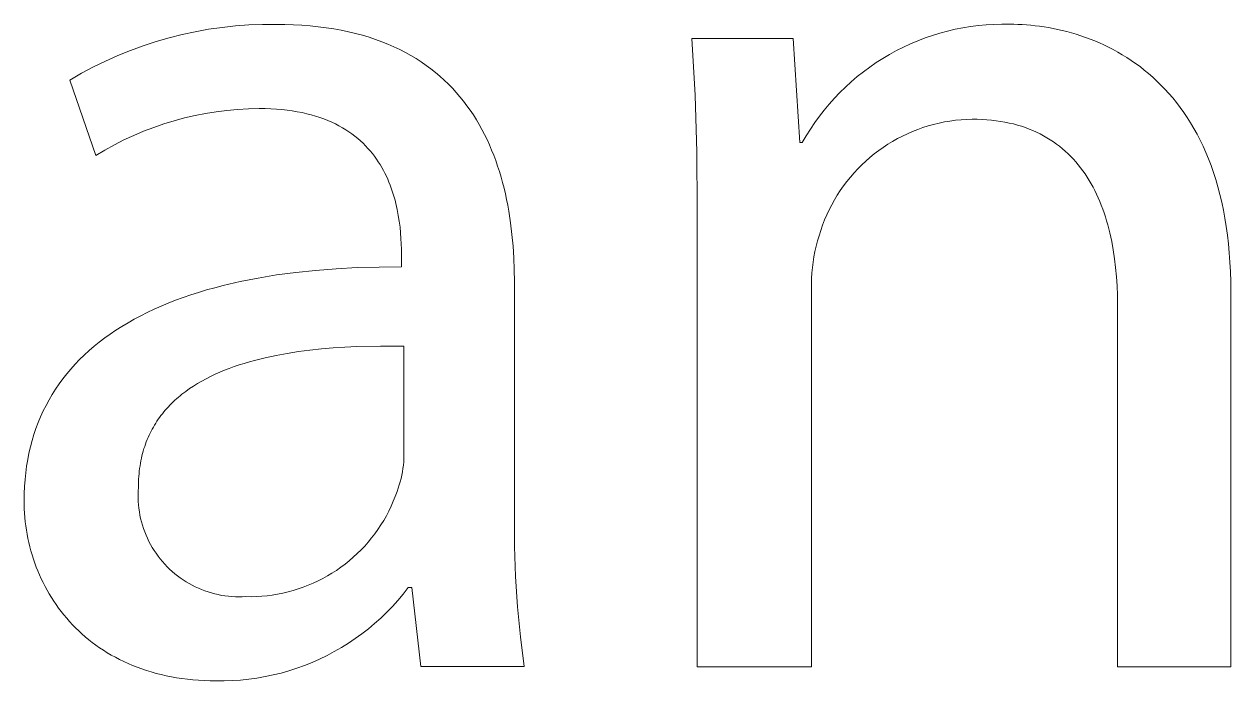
# Model space of a CAD drawing. Header units: millimetres. Extents: x 0 to 4030, y 0 to 2816.
# Drawn here: x 3254.8 to 3292.36, y 67.08 to 87.5 of the extents above; entities that cross this region are included whole.
import ezdxf

# ---------------------------------------------------------------- set-up
doc = ezdxf.new("R2010")
doc.units = ezdxf.units.MM
doc.header["$MEASUREMENT"] = 0
doc.layers.add('Domyślny', color=7, linetype='Continuous', true_color=0x000000)

msp = doc.modelspace()

# ---------------------------------------------------------------- linework, layer by layer
at = {"layer": 'Domyślny', "color": 18, "lineweight": 15, "true_color": 0x000000}
for p, q in [((3259.305, 87.077), (3259.713, 87.18)), ((3259.713, 87.18), (3260.124, 87.268)), ((3260.124, 87.268), (3260.539, 87.342)), ((3260.539, 87.342), (3260.955, 87.402)), ((3260.955, 87.402), (3261.373, 87.447)), ((3261.373, 87.447), (3261.793, 87.478)), ((3261.793, 87.478), (3262.213, 87.494)), ((3262.213, 87.494), (3262.634, 87.495)), ((3262.634, 87.495), (3262.91, 87.493)), ((3262.91, 87.493), (3263.179, 87.484)), ((3263.179, 87.484), (3263.442, 87.469)), ((3263.442, 87.469), (3263.699, 87.449)), ((3263.699, 87.449), (3263.949, 87.423)), ((3263.949, 87.423), (3264.193, 87.391)), ((3264.193, 87.391), (3264.431, 87.355)), ((3264.431, 87.355), (3264.663, 87.313)), ((3264.663, 87.313), (3264.889, 87.265)), ((3264.889, 87.265), (3265.109, 87.213)), ((3265.109, 87.213), (3265.323, 87.155)), ((3265.323, 87.155), (3265.531, 87.093)), ((3282.837, 87.072), (3283.068, 87.151)), ((3283.068, 87.151), (3283.301, 87.222)), ((3283.301, 87.222), (3283.537, 87.286)), ((3283.537, 87.286), (3283.775, 87.341)), ((3283.775, 87.341), (3284.014, 87.388)), ((3284.014, 87.388), (3284.255, 87.428)), ((3284.255, 87.428), (3284.497, 87.458)), ((3284.497, 87.458), (3284.74, 87.481)), ((3284.74, 87.481), (3284.983, 87.496)), ((3284.983, 87.496), (3285.227, 87.502)), ((3285.227, 87.502), (3285.471, 87.5)), ((3285.471, 87.5), (3285.599, 87.498)), ((3285.599, 87.498), (3285.728, 87.495)), ((3285.728, 87.495), (3285.86, 87.488)), ((3285.86, 87.488), (3285.993, 87.48)), ((3285.993, 87.48), (3286.128, 87.468)), ((3286.128, 87.468), (3286.265, 87.454)), ((3286.265, 87.454), (3286.403, 87.437)), ((3286.403, 87.437), (3286.542, 87.417)), ((3286.542, 87.417), (3286.682, 87.394)), ((3286.682, 87.394), (3286.823, 87.367)), ((3286.823, 87.367), (3286.965, 87.338)), ((3286.965, 87.338), (3287.108, 87.306)), ((3287.108, 87.306), (3287.252, 87.27)), ((3287.252, 87.27), (3287.396, 87.23)), ((3287.396, 87.23), (3287.54, 87.188)), ((3287.54, 87.188), (3287.685, 87.141)), ((3287.685, 87.141), (3287.83, 87.091)), ((3258.106, 86.686), (3258.501, 86.83)), ((3258.501, 86.83), (3258.901, 86.961)), ((3258.901, 86.961), (3259.305, 87.077)), ((3265.531, 87.093), (3265.734, 87.026)), ((3265.734, 87.026), (3265.93, 86.954)), ((3265.93, 86.954), (3266.121, 86.878)), ((3266.121, 86.878), (3266.307, 86.797)), ((3266.307, 86.797), (3266.487, 86.711)), ((3275.678, 85.291), (3275.58, 87.057)), ((3275.58, 87.057), (3278.734, 87.057)), ((3278.734, 87.057), (3278.936, 83.822)), ((3281.945, 86.678), (3282.163, 86.787)), ((3282.163, 86.787), (3282.385, 86.89)), ((3282.385, 86.89), (3282.609, 86.985)), ((3282.609, 86.985), (3282.837, 87.072)), ((3287.83, 87.091), (3287.975, 87.038)), ((3287.975, 87.038), (3288.119, 86.98)), ((3288.119, 86.98), (3288.263, 86.919)), ((3288.263, 86.919), (3288.407, 86.854)), ((3288.407, 86.854), (3288.551, 86.784)), ((3288.551, 86.784), (3288.693, 86.711)), ((3257.332, 86.356), (3257.716, 86.528)), ((3257.716, 86.528), (3258.106, 86.686)), ((3266.487, 86.711), (3266.662, 86.622)), ((3266.662, 86.622), (3266.831, 86.528)), ((3266.831, 86.528), (3266.995, 86.43)), ((3266.995, 86.43), (3267.154, 86.328)), ((3281.316, 86.305), (3281.521, 86.436)), ((3281.521, 86.436), (3281.731, 86.561)), ((3281.731, 86.561), (3281.945, 86.678)), ((3288.693, 86.711), (3288.835, 86.633)), ((3288.835, 86.633), (3288.976, 86.551)), ((3288.976, 86.551), (3289.116, 86.465)), ((3289.116, 86.465), (3289.255, 86.374)), ((3256.583, 85.974), (3256.954, 86.172)), ((3256.954, 86.172), (3257.332, 86.356)), ((3267.154, 86.328), (3267.308, 86.221)), ((3267.308, 86.221), (3267.457, 86.112)), ((3267.457, 86.112), (3267.6, 85.998)), ((3280.727, 85.87), (3280.919, 86.021)), ((3280.919, 86.021), (3281.115, 86.166)), ((3281.115, 86.166), (3281.316, 86.305)), ((3289.255, 86.374), (3289.392, 86.279)), ((3289.392, 86.279), (3289.528, 86.18)), ((3289.528, 86.18), (3289.662, 86.075)), ((3289.662, 86.075), (3289.795, 85.966)), ((3256.219, 85.764), (3256.583, 85.974)), ((3257.024, 83.416), (3256.219, 85.764)), ((3267.6, 85.998), (3267.739, 85.881)), ((3267.739, 85.881), (3267.873, 85.76)), ((3267.873, 85.76), (3268.002, 85.636)), ((3280.361, 85.547), (3280.542, 85.712)), ((3280.542, 85.712), (3280.727, 85.87)), ((3289.795, 85.966), (3289.925, 85.852)), ((3289.925, 85.852), (3290.054, 85.733)), ((3290.054, 85.733), (3290.181, 85.609)), ((3268.002, 85.636), (3268.127, 85.508)), ((3268.127, 85.508), (3268.247, 85.377)), ((3268.247, 85.377), (3268.362, 85.243)), ((3275.732, 83.524), (3275.678, 85.291)), ((3280.018, 85.201), (3280.186, 85.377)), ((3280.186, 85.377), (3280.361, 85.547)), ((3290.181, 85.609), (3290.305, 85.481)), ((3290.305, 85.481), (3290.427, 85.347)), ((3290.427, 85.347), (3290.547, 85.207)), ((3268.362, 85.243), (3268.473, 85.106)), ((3268.473, 85.106), (3268.579, 84.966)), ((3268.579, 84.966), (3268.681, 84.823)), ((3279.698, 84.832), (3279.855, 85.019)), ((3279.855, 85.019), (3280.018, 85.201)), ((3290.547, 85.207), (3290.664, 85.063)), ((3290.664, 85.063), (3290.778, 84.913)), ((3290.778, 84.913), (3290.889, 84.758)), ((3259.789, 84.587), (3259.466, 84.5)), ((3260.115, 84.662), (3259.789, 84.587)), ((3260.444, 84.727), (3260.115, 84.662)), ((3260.775, 84.78), (3260.444, 84.727)), ((3261.107, 84.822), (3260.775, 84.78)), ((3261.441, 84.852), (3261.107, 84.822)), ((3261.775, 84.871), (3261.441, 84.852)), ((3262.11, 84.878), (3261.775, 84.871)), ((3262.294, 84.876), (3262.11, 84.878)), ((3262.474, 84.87), (3262.294, 84.876)), ((3262.648, 84.86), (3262.474, 84.87)), ((3262.817, 84.845), (3262.648, 84.86)), ((3262.981, 84.827), (3262.817, 84.845)), ((3263.14, 84.805), (3262.981, 84.827)), ((3263.295, 84.779), (3263.14, 84.805)), ((3263.445, 84.75), (3263.295, 84.779)), ((3263.59, 84.717), (3263.445, 84.75)), ((3263.731, 84.681), (3263.59, 84.717)), ((3263.867, 84.642), (3263.731, 84.681)), ((3263.999, 84.599), (3263.867, 84.642)), ((3264.126, 84.553), (3263.999, 84.599)), ((3264.25, 84.505), (3264.126, 84.553)), ((3268.681, 84.823), (3268.778, 84.677)), ((3268.778, 84.677), (3268.872, 84.529)), ((3268.872, 84.529), (3268.961, 84.378)), ((3279.405, 84.442), (3279.548, 84.639)), ((3279.548, 84.639), (3279.698, 84.832)), ((3283.785, 84.513), (3283.614, 84.49)), ((3283.958, 84.53), (3283.785, 84.513)), ((3284.131, 84.542), (3283.958, 84.53)), ((3284.304, 84.547), (3284.131, 84.542)), ((3284.459, 84.545), (3284.304, 84.547)), ((3284.611, 84.539), (3284.459, 84.545)), ((3284.76, 84.53), (3284.611, 84.539)), ((3284.905, 84.517), (3284.76, 84.53)), ((3285.048, 84.5), (3284.905, 84.517)), ((3290.889, 84.758), (3290.997, 84.597)), ((3290.997, 84.597), (3291.102, 84.43)), ((3258.516, 84.172), (3258.207, 84.042)), ((3258.829, 84.292), (3258.516, 84.172)), ((3259.145, 84.401), (3258.829, 84.292)), ((3259.466, 84.5), (3259.145, 84.401)), ((3264.369, 84.453), (3264.25, 84.505)), ((3264.484, 84.398), (3264.369, 84.453)), ((3264.595, 84.341), (3264.484, 84.398)), ((3264.701, 84.281), (3264.595, 84.341)), ((3264.804, 84.219), (3264.701, 84.281)), ((3264.904, 84.154), (3264.804, 84.219)), ((3264.999, 84.087), (3264.904, 84.154)), ((3268.961, 84.378), (3269.046, 84.224)), ((3269.046, 84.224), (3269.127, 84.068)), ((3279.139, 84.033), (3279.268, 84.24)), ((3279.268, 84.24), (3279.405, 84.442)), ((3282.449, 84.165), (3282.29, 84.096)), ((3282.61, 84.228), (3282.449, 84.165)), ((3282.773, 84.286), (3282.61, 84.228)), ((3282.938, 84.338), (3282.773, 84.286)), ((3283.105, 84.385), (3282.938, 84.338)), ((3283.273, 84.426), (3283.105, 84.385)), ((3283.443, 84.461), (3283.273, 84.426)), ((3283.614, 84.49), (3283.443, 84.461)), ((3285.187, 84.48), (3285.048, 84.5)), ((3285.324, 84.456), (3285.187, 84.48)), ((3285.458, 84.428), (3285.324, 84.456)), ((3285.588, 84.398), (3285.458, 84.428)), ((3285.716, 84.363), (3285.588, 84.398)), ((3285.84, 84.326), (3285.716, 84.363)), ((3285.962, 84.285), (3285.84, 84.326)), ((3286.081, 84.24), (3285.962, 84.285)), ((3286.197, 84.193), (3286.081, 84.24)), ((3286.31, 84.142), (3286.197, 84.193)), ((3286.42, 84.089), (3286.31, 84.142)), ((3291.102, 84.43), (3291.204, 84.258)), ((3291.204, 84.258), (3291.303, 84.08)), ((3257.903, 83.901), (3257.605, 83.749)), ((3258.207, 84.042), (3257.903, 83.901)), ((3265.091, 84.017), (3264.999, 84.087)), ((3265.179, 83.946), (3265.091, 84.017)), ((3265.263, 83.872), (3265.179, 83.946)), ((3265.344, 83.797), (3265.263, 83.872)), ((3265.422, 83.719), (3265.344, 83.797)), ((3269.127, 84.068), (3269.205, 83.91)), ((3269.205, 83.91), (3269.278, 83.75)), ((3278.936, 83.822), (3279.016, 83.822)), ((3279.016, 83.822), (3279.139, 84.033)), ((3281.681, 83.767), (3281.536, 83.671)), ((3281.829, 83.857), (3281.681, 83.767)), ((3281.979, 83.942), (3281.829, 83.857)), ((3282.133, 84.021), (3281.979, 83.942)), ((3282.29, 84.096), (3282.133, 84.021)), ((3286.528, 84.032), (3286.42, 84.089)), ((3286.632, 83.972), (3286.528, 84.032)), ((3286.734, 83.909), (3286.632, 83.972)), ((3286.834, 83.844), (3286.734, 83.909)), ((3286.93, 83.775), (3286.834, 83.844)), ((3287.024, 83.704), (3286.93, 83.775)), ((3291.303, 84.08), (3291.398, 83.897)), ((3291.398, 83.897), (3291.489, 83.707)), ((3257.311, 83.587), (3257.024, 83.416)), ((3257.605, 83.749), (3257.311, 83.587)), ((3265.496, 83.64), (3265.422, 83.719)), ((3265.567, 83.559), (3265.496, 83.64)), ((3265.635, 83.477), (3265.567, 83.559)), ((3265.699, 83.393), (3265.635, 83.477)), ((3265.761, 83.308), (3265.699, 83.393)), ((3269.278, 83.75), (3269.348, 83.587)), ((3269.348, 83.587), (3269.413, 83.423)), ((3269.413, 83.423), (3269.475, 83.257)), ((3275.741, 81.756), (3275.732, 83.524)), ((3281.257, 83.467), (3281.122, 83.357)), ((3281.394, 83.571), (3281.257, 83.467)), ((3281.536, 83.671), (3281.394, 83.571)), ((3287.115, 83.63), (3287.024, 83.704)), ((3287.203, 83.553), (3287.115, 83.63)), ((3287.289, 83.473), (3287.203, 83.553)), ((3287.372, 83.391), (3287.289, 83.473)), ((3287.453, 83.306), (3287.372, 83.391)), ((3291.489, 83.707), (3291.576, 83.511)), ((3291.576, 83.511), (3291.66, 83.31)), ((3265.819, 83.221), (3265.761, 83.308)), ((3265.875, 83.133), (3265.819, 83.221)), ((3265.928, 83.045), (3265.875, 83.133)), ((3265.978, 82.955), (3265.928, 83.045)), ((3269.475, 83.257), (3269.534, 83.088)), ((3269.534, 83.088), (3269.589, 82.919)), ((3280.866, 83.124), (3280.744, 83.002)), ((3280.992, 83.243), (3280.866, 83.124)), ((3281.122, 83.357), (3280.992, 83.243)), ((3287.531, 83.218), (3287.453, 83.306)), ((3287.607, 83.129), (3287.531, 83.218)), ((3287.68, 83.036), (3287.607, 83.129)), ((3287.75, 82.941), (3287.68, 83.036)), ((3291.66, 83.31), (3291.739, 83.102)), ((3291.739, 83.102), (3291.814, 82.888)), ((3266.025, 82.864), (3265.978, 82.955)), ((3266.07, 82.773), (3266.025, 82.864)), ((3266.112, 82.68), (3266.07, 82.773)), ((3266.151, 82.588), (3266.112, 82.68)), ((3269.589, 82.919), (3269.641, 82.747)), ((3269.641, 82.747), (3269.689, 82.574)), ((3280.512, 82.744), (3280.403, 82.609)), ((3280.626, 82.875), (3280.512, 82.744)), ((3280.744, 83.002), (3280.626, 82.875)), ((3287.818, 82.844), (3287.75, 82.941)), ((3287.884, 82.745), (3287.818, 82.844)), ((3287.947, 82.643), (3287.884, 82.745)), ((3288.008, 82.539), (3287.947, 82.643)), ((3291.814, 82.888), (3291.885, 82.667)), ((3291.885, 82.667), (3291.952, 82.441)), ((3266.189, 82.494), (3266.151, 82.588)), ((3266.223, 82.401), (3266.189, 82.494)), ((3266.256, 82.307), (3266.223, 82.401)), ((3266.286, 82.213), (3266.256, 82.307)), ((3269.689, 82.574), (3269.733, 82.4)), ((3269.733, 82.4), (3269.775, 82.224)), ((3280.2, 82.329), (3280.105, 82.184)), ((3280.299, 82.471), (3280.2, 82.329)), ((3280.403, 82.609), (3280.299, 82.471)), ((3288.066, 82.433), (3288.008, 82.539)), ((3288.122, 82.325), (3288.066, 82.433)), ((3288.176, 82.215), (3288.122, 82.325)), ((3291.952, 82.441), (3292.014, 82.207)), ((3266.315, 82.118), (3266.286, 82.213)), ((3266.341, 82.024), (3266.315, 82.118)), ((3266.365, 81.93), (3266.341, 82.024)), ((3266.387, 81.836), (3266.365, 81.93)), ((3269.775, 82.224), (3269.813, 82.047)), ((3269.813, 82.047), (3269.849, 81.869)), ((3279.932, 81.884), (3279.853, 81.73)), ((3280.016, 82.035), (3279.932, 81.884)), ((3280.105, 82.184), (3280.016, 82.035)), ((3288.227, 82.102), (3288.176, 82.215)), ((3288.277, 81.988), (3288.227, 82.102)), ((3288.323, 81.872), (3288.277, 81.988)), ((3292.014, 82.207), (3292.071, 81.968)), ((3292.071, 81.968), (3292.123, 81.721)), ((3266.407, 81.742), (3266.387, 81.836)), ((3266.443, 81.555), (3266.407, 81.742)), ((3266.472, 81.371), (3266.443, 81.555)), ((3269.849, 81.869), (3269.881, 81.69)), ((3269.881, 81.69), (3269.936, 81.329)), ((3275.741, 67.516), (3275.741, 81.756)), ((3279.779, 81.573), (3279.711, 81.414)), ((3279.853, 81.73), (3279.779, 81.573)), ((3288.368, 81.754), (3288.323, 81.872)), ((3288.41, 81.634), (3288.368, 81.754)), ((3288.451, 81.512), (3288.41, 81.634)), ((3288.489, 81.389), (3288.451, 81.512)), ((3292.123, 81.721), (3292.171, 81.468)), ((3266.495, 81.19), (3266.472, 81.371)), ((3266.512, 81.012), (3266.495, 81.19)), ((3269.936, 81.329), (3269.981, 80.966)), ((3279.648, 81.252), (3279.591, 81.089)), ((3279.711, 81.414), (3279.648, 81.252)), ((3288.524, 81.264), (3288.489, 81.389)), ((3288.558, 81.137), (3288.524, 81.264)), ((3288.59, 81.008), (3288.558, 81.137)), ((3292.171, 81.468), (3292.213, 81.208)), ((3292.213, 81.208), (3292.25, 80.941)), ((3266.525, 80.84), (3266.512, 81.012)), ((3266.533, 80.672), (3266.525, 80.84)), ((3269.981, 80.966), (3270.014, 80.6)), ((3279.491, 80.762), (3279.448, 80.598)), ((3279.539, 80.923), (3279.491, 80.762)), ((3279.591, 81.089), (3279.539, 80.923)), ((3288.619, 80.878), (3288.59, 81.008)), ((3288.647, 80.747), (3288.619, 80.878)), ((3292.25, 80.941), (3292.282, 80.668)), ((3266.538, 80.51), (3266.533, 80.672)), ((3266.539, 80.356), (3266.538, 80.51)), ((3270.014, 80.6), (3270.037, 80.232)), ((3279.411, 80.434), (3279.378, 80.268)), ((3279.448, 80.598), (3279.411, 80.434)), ((3288.695, 80.48), (3288.647, 80.747)), ((3288.736, 80.207), (3288.695, 80.48)), ((3292.282, 80.668), (3292.308, 80.387)), ((3292.308, 80.387), (3292.329, 80.099)), ((3266.539, 79.953), (3266.539, 80.356)), ((3270.037, 80.232), (3270.051, 79.865)), ((3279.351, 80.101), (3279.33, 79.934)), ((3279.378, 80.268), (3279.351, 80.101)), ((3288.769, 79.93), (3288.736, 80.207)), ((3292.329, 80.099), (3292.344, 79.804)), ((3262.078, 79.607), (3262.654, 79.702)), ((3262.654, 79.702), (3263.251, 79.781)), ((3263.251, 79.781), (3263.869, 79.846)), ((3263.869, 79.846), (3264.506, 79.896)), ((3264.506, 79.896), (3265.164, 79.93)), ((3265.164, 79.93), (3265.842, 79.949)), ((3265.842, 79.949), (3266.539, 79.953)), ((3270.051, 79.865), (3270.055, 79.497)), ((3279.314, 79.766), (3279.303, 79.597)), ((3279.33, 79.934), (3279.314, 79.766)), ((3288.795, 79.647), (3288.769, 79.93)), ((3288.812, 79.361), (3288.795, 79.647)), ((3292.344, 79.804), (3292.353, 79.502)), ((3260.473, 79.236), (3260.728, 79.307)), ((3260.728, 79.307), (3260.987, 79.374)), ((3260.987, 79.374), (3261.522, 79.498)), ((3261.522, 79.498), (3262.078, 79.607)), ((3270.055, 79.497), (3270.055, 72.196)), ((3279.303, 79.597), (3279.298, 79.428)), ((3279.298, 79.428), (3279.298, 79.259)), ((3279.298, 79.259), (3279.298, 67.516)), ((3288.823, 79.07), (3288.812, 79.361)), ((3292.353, 79.502), (3292.356, 79.192)), ((3259.281, 78.827), (3259.509, 78.916)), ((3259.509, 78.916), (3259.742, 79.001)), ((3259.742, 79.001), (3259.98, 79.083)), ((3259.98, 79.083), (3260.224, 79.161)), ((3260.224, 79.161), (3260.473, 79.236)), ((3288.827, 78.776), (3288.823, 79.07)), ((3292.356, 79.192), (3292.356, 67.516)), ((3258.424, 78.435), (3258.63, 78.538)), ((3258.63, 78.538), (3258.842, 78.638)), ((3258.842, 78.638), (3259.059, 78.734)), ((3259.059, 78.734), (3259.281, 78.827)), ((3288.827, 67.516), (3288.827, 78.776)), ((3257.839, 78.104), (3258.029, 78.218)), ((3258.029, 78.218), (3258.224, 78.328)), ((3258.224, 78.328), (3258.424, 78.435)), ((3257.303, 77.743), (3257.476, 77.867)), ((3257.476, 77.867), (3257.655, 77.987)), ((3257.655, 77.987), (3257.839, 78.104)), ((3256.818, 77.35), (3256.974, 77.484)), ((3256.974, 77.484), (3257.136, 77.615)), ((3257.136, 77.615), (3257.303, 77.743)), ((3264.052, 77.402), (3263.691, 77.364)), ((3264.416, 77.433), (3264.052, 77.402)), ((3264.783, 77.457), (3264.416, 77.433)), ((3265.151, 77.474), (3264.783, 77.457)), ((3265.887, 77.489), (3265.151, 77.474)), ((3266.619, 77.484), (3265.887, 77.489)), ((3266.619, 74.102), (3266.619, 77.484)), ((3256.384, 76.926), (3256.523, 77.071)), ((3256.523, 77.071), (3256.668, 77.212)), ((3256.668, 77.212), (3256.818, 77.35)), ((3261.806, 77.002), (3261.646, 76.955)), ((3261.968, 77.047), (3261.806, 77.002)), ((3262.299, 77.128), (3261.968, 77.047)), ((3262.638, 77.201), (3262.299, 77.128)), ((3262.983, 77.264), (3262.638, 77.201)), ((3263.335, 77.318), (3262.983, 77.264)), ((3263.691, 77.364), (3263.335, 77.318)), ((3256, 76.472), (3256.122, 76.627)), ((3256.122, 76.627), (3256.25, 76.778)), ((3256.25, 76.778), (3256.384, 76.926)), ((3260.885, 76.678), (3260.741, 76.614)), ((3261.031, 76.739), (3260.885, 76.678)), ((3261.181, 76.797), (3261.031, 76.739)), ((3261.334, 76.852), (3261.181, 76.797)), ((3261.489, 76.905), (3261.334, 76.852)), ((3261.646, 76.955), (3261.489, 76.905)), ((3255.774, 76.153), (3255.884, 76.314)), ((3255.884, 76.314), (3256, 76.472)), ((3260.069, 76.25), (3259.945, 76.168)), ((3260.197, 76.329), (3260.069, 76.25)), ((3260.328, 76.405), (3260.197, 76.329)), ((3260.462, 76.478), (3260.328, 76.405)), ((3260.6, 76.548), (3260.462, 76.478)), ((3260.741, 76.614), (3260.6, 76.548)), ((3255.57, 75.82), (3255.669, 75.988)), ((3255.669, 75.988), (3255.774, 76.153)), ((3259.597, 75.902), (3259.542, 75.854)), ((3259.652, 75.948), (3259.597, 75.902)), ((3259.709, 75.994), (3259.652, 75.948)), ((3259.825, 76.083), (3259.709, 75.994)), ((3259.945, 76.168), (3259.825, 76.083)), ((3255.39, 75.474), (3255.477, 75.649)), ((3255.477, 75.649), (3255.57, 75.82)), ((3259.19, 75.499), (3259.144, 75.444)), ((3259.237, 75.552), (3259.19, 75.499)), ((3259.285, 75.605), (3259.237, 75.552)), ((3259.334, 75.656), (3259.285, 75.605)), ((3259.385, 75.707), (3259.334, 75.656)), ((3259.436, 75.757), (3259.385, 75.707)), ((3259.489, 75.806), (3259.436, 75.757)), ((3259.542, 75.854), (3259.489, 75.806)), ((3255.233, 75.115), (3255.309, 75.296)), ((3255.309, 75.296), (3255.39, 75.474)), ((3258.931, 75.158), (3258.892, 75.098)), ((3258.971, 75.217), (3258.931, 75.158)), ((3259.013, 75.275), (3258.971, 75.217)), ((3259.055, 75.333), (3259.013, 75.275)), ((3259.099, 75.389), (3259.055, 75.333)), ((3259.144, 75.444), (3259.099, 75.389)), ((3255.1, 74.743), (3255.164, 74.931)), ((3255.164, 74.931), (3255.233, 75.115)), ((3258.716, 74.784), (3258.685, 74.718)), ((3258.749, 74.849), (3258.716, 74.784)), ((3258.783, 74.912), (3258.749, 74.849)), ((3258.818, 74.975), (3258.783, 74.912)), ((3258.855, 75.037), (3258.818, 74.975)), ((3258.892, 75.098), (3258.855, 75.037)), ((3254.991, 74.359), (3255.043, 74.553)), ((3255.043, 74.553), (3255.1, 74.743)), ((3258.549, 74.374), (3258.525, 74.302)), ((3258.573, 74.445), (3258.549, 74.374)), ((3258.599, 74.514), (3258.573, 74.445)), ((3258.626, 74.583), (3258.599, 74.514)), ((3258.655, 74.651), (3258.626, 74.583)), ((3258.685, 74.718), (3258.655, 74.651)), ((3254.906, 73.961), (3254.946, 74.161)), ((3254.946, 74.161), (3254.991, 74.359)), ((3258.447, 74.004), (3258.43, 73.927)), ((3258.464, 74.08), (3258.447, 74.004)), ((3258.483, 74.155), (3258.464, 74.08)), ((3258.503, 74.229), (3258.483, 74.155)), ((3258.525, 74.302), (3258.503, 74.229)), ((3266.61, 73.892), (3266.616, 73.997)), ((3266.616, 73.997), (3266.619, 74.102)), ((3254.845, 73.551), (3254.872, 73.758)), ((3254.872, 73.758), (3254.906, 73.961)), ((3258.391, 73.689), (3258.381, 73.607)), ((3258.403, 73.769), (3258.391, 73.689)), ((3258.416, 73.848), (3258.403, 73.769)), ((3258.43, 73.927), (3258.416, 73.848)), ((3266.571, 73.58), (3266.587, 73.684)), ((3266.587, 73.684), (3266.6, 73.788)), ((3266.6, 73.788), (3266.61, 73.892)), ((3254.808, 73.128), (3254.824, 73.341)), ((3254.824, 73.341), (3254.845, 73.551)), ((3258.356, 73.27), (3258.353, 73.183)), ((3258.36, 73.356), (3258.356, 73.27)), ((3258.365, 73.441), (3258.36, 73.356)), ((3258.372, 73.525), (3258.365, 73.441)), ((3258.381, 73.607), (3258.372, 73.525)), ((3266.473, 73.173), (3266.502, 73.273)), ((3266.502, 73.273), (3266.528, 73.375)), ((3266.528, 73.375), (3266.551, 73.477)), ((3266.551, 73.477), (3266.571, 73.58)), ((3254.796, 72.693), (3254.799, 72.912)), ((3254.799, 72.912), (3254.808, 73.128)), ((3258.345, 72.987), (3258.342, 72.879)), ((3258.342, 72.879), (3258.343, 72.771)), ((3258.352, 73.095), (3258.345, 72.987)), ((3258.353, 73.183), (3258.352, 73.095)), ((3266.348, 72.818), (3266.405, 72.974)), ((3266.405, 72.974), (3266.44, 73.073)), ((3266.44, 73.073), (3266.473, 73.173)), ((3254.797, 72.56), (3254.796, 72.693)), ((3254.802, 72.427), (3254.797, 72.56)), ((3258.343, 72.771), (3258.347, 72.663)), ((3258.347, 72.663), (3258.355, 72.555)), ((3258.355, 72.555), (3258.366, 72.448)), ((3266.148, 72.363), (3266.22, 72.513)), ((3266.22, 72.513), (3266.287, 72.664)), ((3266.287, 72.664), (3266.348, 72.818)), ((3254.809, 72.295), (3254.802, 72.427)), ((3254.82, 72.163), (3254.809, 72.295)), ((3254.833, 72.031), (3254.82, 72.163)), ((3258.366, 72.448), (3258.382, 72.341)), ((3258.382, 72.341), (3258.401, 72.235)), ((3258.401, 72.235), (3258.423, 72.129)), ((3258.423, 72.129), (3258.449, 72.024)), ((3265.988, 72.072), (3266.07, 72.216)), ((3266.07, 72.216), (3266.148, 72.363)), ((3270.055, 72.196), (3270.056, 71.259)), ((3254.849, 71.9), (3254.833, 72.031)), ((3254.869, 71.769), (3254.849, 71.9)), ((3254.891, 71.639), (3254.869, 71.769)), ((3258.449, 72.024), (3258.479, 71.92)), ((3258.479, 71.92), (3258.513, 71.817)), ((3258.513, 71.817), (3258.549, 71.716)), ((3265.713, 71.658), (3265.809, 71.793)), ((3265.809, 71.793), (3265.901, 71.931)), ((3265.901, 71.931), (3265.988, 72.072)), ((3254.916, 71.509), (3254.891, 71.639)), ((3254.944, 71.38), (3254.916, 71.509)), ((3254.975, 71.251), (3254.944, 71.38)), ((3258.549, 71.716), (3258.59, 71.615)), ((3258.59, 71.615), (3258.633, 71.517)), ((3258.633, 71.517), (3258.681, 71.419)), ((3258.681, 71.419), (3258.731, 71.324)), ((3265.396, 71.274), (3265.506, 71.398)), ((3265.506, 71.398), (3265.612, 71.526)), ((3265.612, 71.526), (3265.713, 71.658)), ((3255.009, 71.123), (3254.975, 71.251)), ((3255.046, 70.996), (3255.009, 71.123)), ((3255.086, 70.87), (3255.046, 70.996)), ((3258.731, 71.324), (3258.785, 71.23)), ((3258.785, 71.23), (3258.842, 71.138)), ((3258.842, 71.138), (3258.902, 71.048)), ((3258.902, 71.048), (3258.965, 70.96)), ((3265.042, 70.924), (3265.164, 71.037)), ((3265.164, 71.037), (3265.282, 71.153)), ((3265.282, 71.153), (3265.396, 71.274)), ((3270.056, 71.259), (3270.088, 70.322)), ((3255.129, 70.745), (3255.086, 70.87)), ((3255.174, 70.621), (3255.129, 70.745)), ((3255.223, 70.498), (3255.174, 70.621)), ((3258.965, 70.96), (3259.031, 70.875)), ((3259.031, 70.875), (3259.1, 70.791)), ((3259.1, 70.791), (3259.171, 70.711)), ((3259.171, 70.711), (3259.246, 70.632)), ((3259.246, 70.632), (3259.323, 70.557)), ((3264.654, 70.613), (3264.787, 70.712)), ((3264.787, 70.712), (3264.916, 70.816)), ((3264.916, 70.816), (3265.042, 70.924)), ((3255.274, 70.377), (3255.223, 70.498)), ((3255.329, 70.256), (3255.274, 70.377)), ((3255.386, 70.137), (3255.329, 70.256)), ((3259.323, 70.557), (3259.403, 70.484)), ((3259.403, 70.484), (3259.485, 70.413)), ((3259.485, 70.413), (3259.569, 70.346)), ((3259.569, 70.346), (3259.656, 70.281)), ((3259.656, 70.281), (3259.745, 70.22)), ((3263.943, 70.188), (3264.091, 70.263)), ((3264.091, 70.263), (3264.236, 70.343)), ((3264.236, 70.343), (3264.378, 70.428)), ((3264.378, 70.428), (3264.518, 70.518)), ((3264.518, 70.518), (3264.654, 70.613)), ((3270.088, 70.322), (3270.15, 69.387)), ((3255.447, 70.019), (3255.386, 70.137)), ((3255.51, 69.902), (3255.447, 70.019)), ((3255.576, 69.787), (3255.51, 69.902)), ((3259.745, 70.22), (3259.836, 70.162)), ((3259.836, 70.162), (3259.929, 70.107)), ((3259.929, 70.107), (3260.024, 70.055)), ((3260.024, 70.055), (3260.12, 70.006)), ((3260.12, 70.006), (3260.218, 69.961)), ((3260.218, 69.961), (3260.318, 69.919)), ((3260.318, 69.919), (3260.419, 69.88)), ((3260.419, 69.88), (3260.521, 69.845)), ((3263.009, 69.846), (3263.169, 69.89)), ((3263.169, 69.89), (3263.328, 69.939)), ((3263.328, 69.939), (3263.485, 69.993)), ((3263.485, 69.993), (3263.64, 70.053)), ((3263.64, 70.053), (3263.792, 70.118)), ((3263.792, 70.118), (3263.943, 70.188)), ((3266.754, 69.982), (3266.596, 69.781)), ((3266.861, 69.982), (3266.754, 69.982)), ((3267.143, 67.526), (3266.861, 69.982)), ((3255.645, 69.673), (3255.576, 69.787)), ((3255.717, 69.561), (3255.645, 69.673)), ((3255.792, 69.451), (3255.717, 69.561)), ((3260.521, 69.845), (3260.625, 69.814)), ((3260.625, 69.814), (3260.729, 69.786)), ((3260.729, 69.786), (3260.834, 69.762)), ((3260.834, 69.762), (3260.94, 69.741)), ((3260.94, 69.741), (3261.047, 69.724)), ((3261.047, 69.724), (3261.154, 69.711)), ((3261.154, 69.711), (3261.262, 69.701)), ((3261.262, 69.701), (3261.37, 69.695)), ((3261.37, 69.695), (3261.478, 69.693)), ((3261.478, 69.693), (3261.586, 69.695)), ((3261.586, 69.695), (3261.694, 69.7)), ((3261.694, 69.7), (3261.86, 69.698)), ((3261.86, 69.698), (3262.026, 69.703)), ((3262.026, 69.703), (3262.192, 69.712)), ((3262.192, 69.712), (3262.357, 69.728)), ((3262.357, 69.728), (3262.521, 69.749)), ((3262.521, 69.749), (3262.685, 69.776)), ((3262.685, 69.776), (3262.848, 69.808)), ((3262.848, 69.808), (3263.009, 69.846)), ((3266.431, 69.585), (3266.259, 69.396)), ((3266.596, 69.781), (3266.431, 69.585)), ((3255.87, 69.342), (3255.792, 69.451)), ((3255.951, 69.235), (3255.87, 69.342)), ((3256.034, 69.13), (3255.951, 69.235)), ((3256.121, 69.026), (3256.034, 69.13)), ((3266.081, 69.213), (3265.896, 69.036)), ((3266.259, 69.396), (3266.081, 69.213)), ((3270.15, 69.387), (3270.242, 68.455)), ((3256.21, 68.925), (3256.121, 69.026)), ((3256.302, 68.826), (3256.21, 68.925)), ((3256.398, 68.729), (3256.302, 68.826)), ((3265.706, 68.865), (3265.51, 68.701)), ((3265.896, 69.036), (3265.706, 68.865)), ((3256.496, 68.633), (3256.398, 68.729)), ((3256.597, 68.541), (3256.496, 68.633)), ((3256.7, 68.45), (3256.597, 68.541)), ((3256.807, 68.362), (3256.7, 68.45)), ((3256.917, 68.276), (3256.807, 68.362)), ((3265.1, 68.395), (3264.888, 68.253)), ((3265.308, 68.545), (3265.1, 68.395)), ((3265.51, 68.701), (3265.308, 68.545)), ((3270.242, 68.455), (3270.364, 67.526)), ((3257.029, 68.192), (3256.917, 68.276)), ((3257.145, 68.111), (3257.029, 68.192)), ((3257.263, 68.033), (3257.145, 68.111)), ((3257.384, 67.957), (3257.263, 68.033)), ((3264.449, 67.991), (3264.223, 67.871)), ((3264.671, 68.118), (3264.449, 67.991)), ((3264.888, 68.253), (3264.671, 68.118)), ((3257.508, 67.884), (3257.384, 67.957)), ((3257.635, 67.814), (3257.508, 67.884)), ((3257.764, 67.746), (3257.635, 67.814)), ((3257.897, 67.681), (3257.764, 67.746)), ((3258.032, 67.62), (3257.897, 67.681)), ((3258.17, 67.561), (3258.032, 67.62)), ((3263.759, 67.657), (3263.522, 67.561)), ((3263.993, 67.76), (3263.759, 67.657)), ((3264.223, 67.871), (3263.993, 67.76)), ((3258.311, 67.506), (3258.17, 67.561)), ((3258.455, 67.453), (3258.311, 67.506)), ((3258.602, 67.404), (3258.455, 67.453)), ((3258.752, 67.358), (3258.602, 67.404)), ((3258.904, 67.315), (3258.752, 67.358)), ((3259.06, 67.276), (3258.904, 67.315)), ((3259.218, 67.24), (3259.06, 67.276)), ((3259.379, 67.208), (3259.218, 67.24)), ((3262.544, 67.265), (3262.294, 67.213)), ((3262.792, 67.326), (3262.544, 67.265)), ((3263.038, 67.396), (3262.792, 67.326)), ((3263.281, 67.475), (3263.038, 67.396)), ((3263.522, 67.561), (3263.281, 67.475)), ((3270.364, 67.526), (3267.143, 67.526)), ((3279.298, 67.516), (3275.741, 67.516)), ((3292.356, 67.516), (3288.827, 67.516)), ((3259.542, 67.179), (3259.379, 67.208)), ((3259.709, 67.154), (3259.542, 67.179)), ((3259.879, 67.132), (3259.709, 67.154)), ((3260.051, 67.115), (3259.879, 67.132)), ((3260.226, 67.101), (3260.051, 67.115)), ((3260.404, 67.091), (3260.226, 67.101)), ((3260.585, 67.085), (3260.404, 67.091)), ((3260.768, 67.083), (3260.585, 67.085)), ((3261.024, 67.082), (3260.768, 67.083)), ((3261.279, 67.091), (3261.024, 67.082)), ((3261.534, 67.108), (3261.279, 67.091)), ((3261.789, 67.134), (3261.534, 67.108)), ((3262.042, 67.169), (3261.789, 67.134)), ((3262.294, 67.213), (3262.042, 67.169))]:
    msp.add_line(p, q, dxfattribs=at)

doc.saveas('drawing.dxf')
